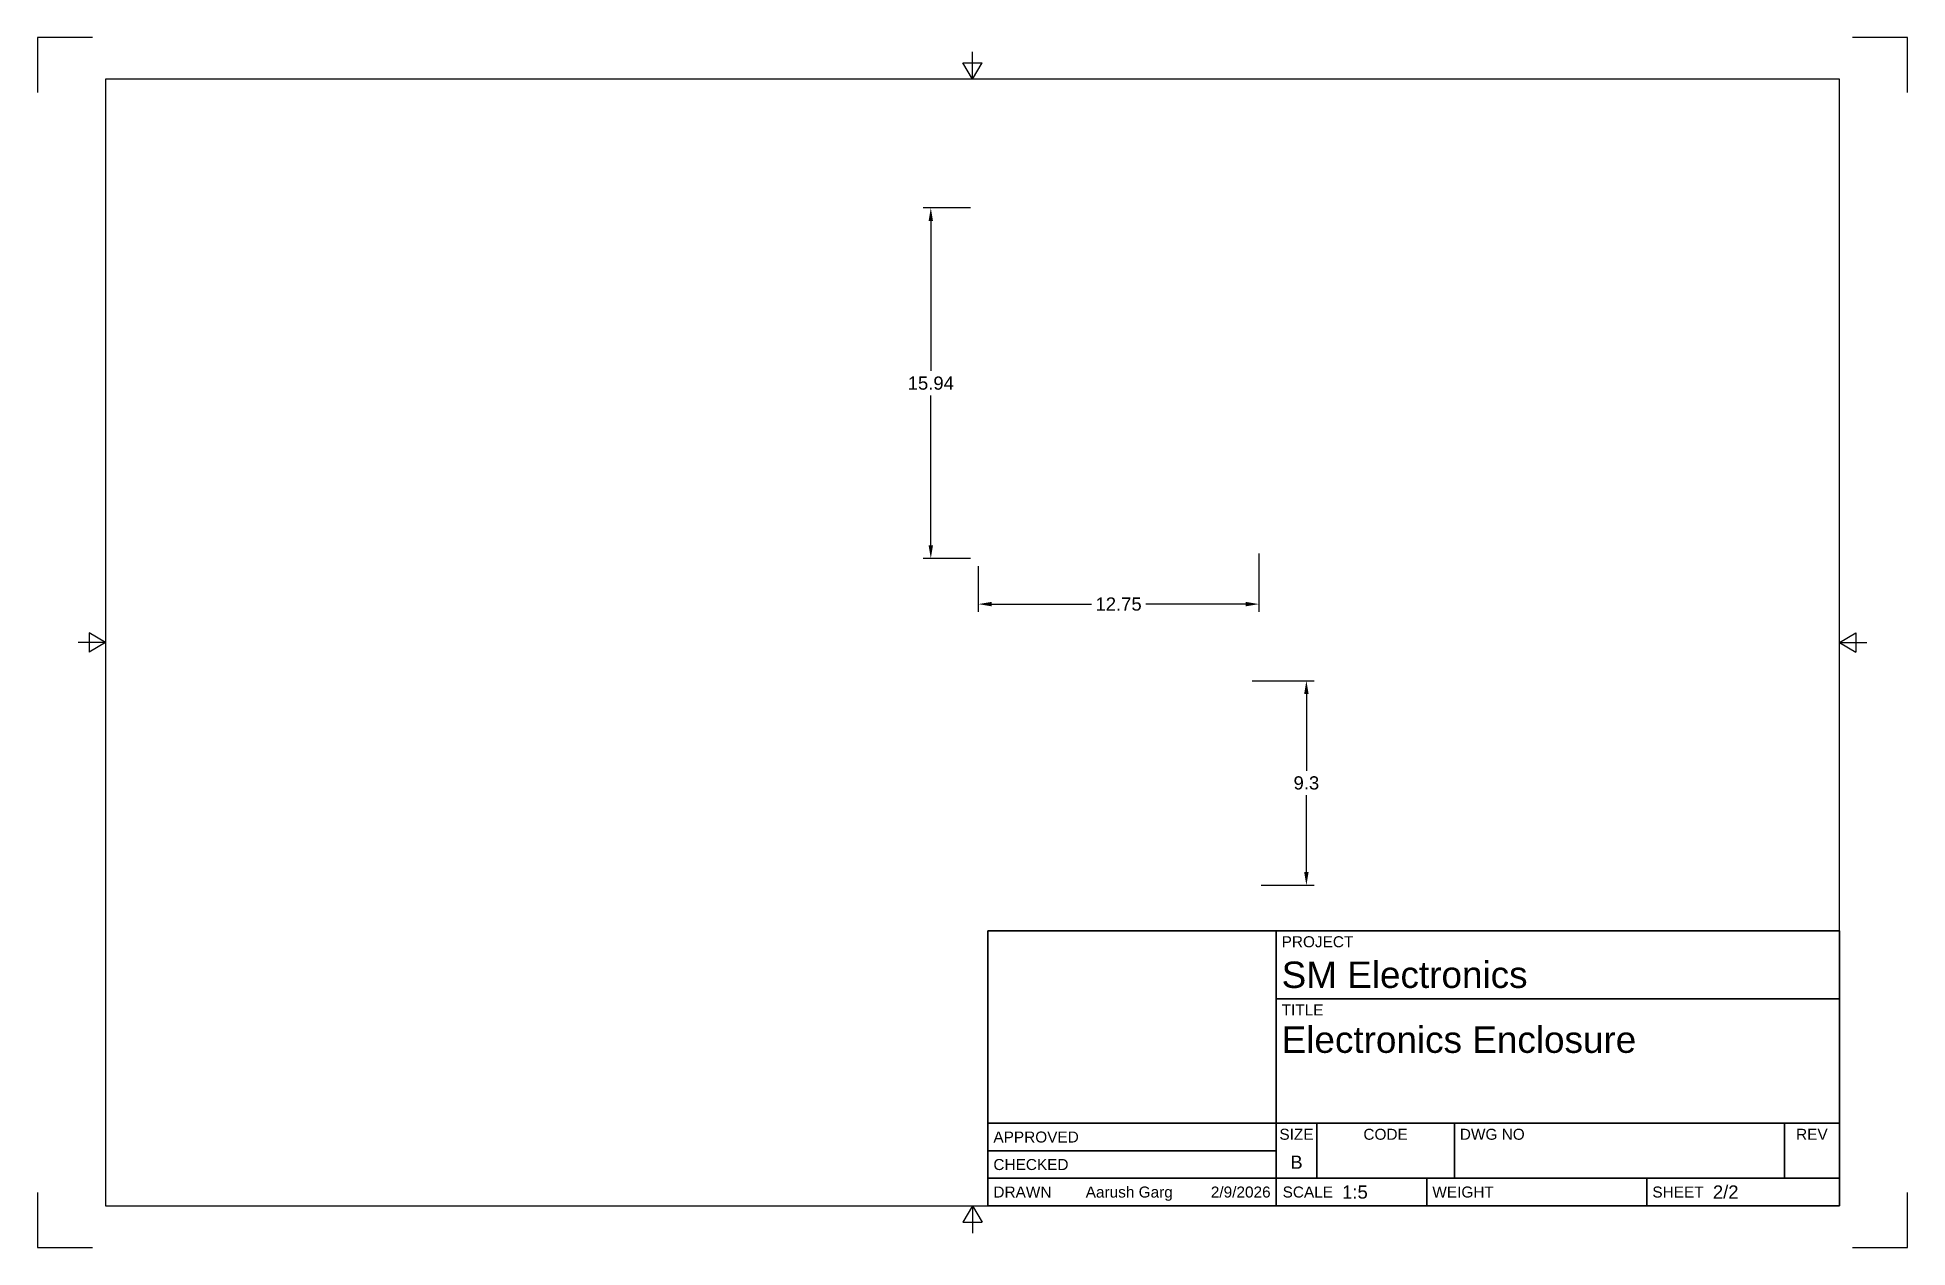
# Paper-space layout 'Electronics Enclosure_2' of a CAD drawing. Header units: inches. Extents: x 0 to 17, y 0 to 11.
import ezdxf
from ezdxf.enums import TextEntityAlignment as Align

# ---------------------------------------------------------------- set-up
doc = ezdxf.new("R2010")
doc.units = ezdxf.units.IN
doc.header["$LTSCALE"] = 0.75
doc.header["$MEASUREMENT"] = 0
for name, color, linetype, lineweight in [('Border', 7, 'Continuous', 25), ('FD_Dimensions', 7, 'Continuous', 25), ('Titleblock', 7, 'Continuous', 35)]:
    doc.layers.add(name, color=color, linetype=linetype, lineweight=lineweight)
doc.styles.add('FusionTitle', font='arial.ttf')
doc.styles.get("Standard").update_dxf_attribs({"font": 'arial.ttf'})
doc.dimstyles.new('Dim-Standard', dxfattribs={"dimtxt": 0.12, "dimasz": 0.12, "dimexe": 0.07, "dimexo": 0.07, "dimgap": 0.05, "dimtad": 0, "dimtih": 1, "dimtoh": 1, "dimzin": 12, "dimdsep": 46, "dimtxsty": 'Standard', "dimcen": 0, "dimazin": 3, "dimtp": 0.01, "dimtm": 0.01, "dimtfac": 1, "dimtofl": 0, "dimtmove": 0, "dimatfit": 3, "dimfxl": 1, "dimtolj": 1, "dimtzin": 12, "dimarcsym": 1})

# ---------------------------------------------------------------- blocks, each defined once
blk = doc.blocks.new('ANSI_B_SHEET')
at = {"layer": 'Border'}
for p, q in [((8.413, 10.77), (8.587, 10.77)), ((8.5, 10.62), (8.413, 10.77)), ((8.5, 10.62), (8.5, 10.87)), ((8.5, 10.62), (8.587, 10.77)), ((16.38, 10.62), (0.62, 10.62)), ((0.62, 10.62), (0.62, 0.38)), ((16.38, 0.38), (16.38, 10.62)), ((0.62, 5.5), (0.37, 5.5)), ((0.47, 5.587), (0.47, 5.413)), ((0.62, 5.5), (0.47, 5.587)), ((0.62, 5.5), (0.47, 5.413)), ((16.38, 5.5), (16.53, 5.587)), ((16.38, 5.5), (16.63, 5.5)), ((16.38, 5.5), (16.53, 5.413)), ((16.53, 5.587), (16.53, 5.413)), ((0.62, 0.38), (16.38, 0.38)), ((8.5, 0.38), (8.413, 0.23)), ((8.5, 0.38), (8.5, 0.13)), ((8.5, 0.38), (8.587, 0.23)), ((8.413, 0.23), (8.587, 0.23))]:
    blk.add_line(p, q, dxfattribs=at)
at = {"layer": 'Defpoints'}
for p, q in [((0.5, 11), (0, 11)), ((0, 11), (0, 10.5)), ((17, 11), (16.5, 11)), ((17, 10.5), (17, 11)), ((0, 0.5), (0, 0)), ((17, 0), (17, 0.5)), ((0, 0), (0.5, 0)), ((16.5, 0), (17, 0))]:
    blk.add_line(p, q, dxfattribs=at)
blk = doc.blocks.new('ANSI_TITLEBLOCK')
at = {"layer": 'Titleblock'}
for p, q in [((0, 2.5), (-7.74, 2.5)), ((-7.74, 2.5), (-7.74, 0)), ((-5.12, 0), (-5.12, 2.5)), ((0, 0), (0, 2.5)), ((-5.12, 1.88), (0, 1.88)), ((-7.74, 0.75), (0, 0.75)), ((-4.75, 0.25), (-4.75, 0.75)), ((-3.5, 0.25), (-3.5, 0.75)), ((-0.5, 0.25), (-0.5, 0.75)), ((-7.74, 0.5), (-5.12, 0.5)), ((-7.74, 0.25), (0, 0.25)), ((-3.75, 0), (-3.75, 0.25)), ((-1.75, 0), (-1.75, 0.25)), ((-7.74, 0), (0, 0))]:
    blk.add_line(p, q, dxfattribs=at)
at = {"layer": 'Titleblock', "style": 'FusionTitle'}
for s, p in [('PROJECT', (-5.07, 2.45)), ('TITLE', (-5.07, 1.83)), ('DWG NO', (-3.45, 0.7))]:
    blk.add_text(s, height=0.1, dxfattribs=at).set_placement(p, align=Align.TOP_LEFT)
for s, p in [('SIZE', (-4.935, 0.7)), ('CODE', (-4.125, 0.7)), ('REV', (-0.25, 0.7))]:
    blk.add_text(s, height=0.1, dxfattribs=at).set_placement(p, align=Align.TOP_CENTER)
for s, p in [('APPROVED', (-7.69, 0.625)), ('CHECKED', (-7.69, 0.375)), ('DRAWN', (-7.69, 0.125)), ('SCALE', (-5.061, 0.125)), ('WEIGHT', (-3.7, 0.125)), ('SHEET', (-1.7, 0.125))]:
    blk.add_text(s, height=0.1, dxfattribs=at).set_placement(p, align=Align.MIDDLE_LEFT)
for tag, height, p in [('PROJECT_FOLDER', 0.24, (-5.07, 2.22)), ('TITLE_1', 0.24, (-5.07, 1.63)), ('TITLE_2', 0.24, (-5.07, 1.29)), ('TITLE_3', 0.12, (-5.07, 0.95))]:
    blk.add_attdef(tag, text='', height=height, dxfattribs=at).set_placement(p, align=Align.TOP_LEFT)
for tag, height, p in [('APPROVED_BY', 0.1, (-6.851, 0.625)), ('CHECKED_BY', 0.1, (-6.851, 0.375)), ('DRAWN_BY', 0.1, (-6.851, 0.125)), ('SCALE', 0.12, (-4.52, 0.125)), ('WEIGHT', 0.12, (-3.1, 0.125)), ('SHEET', 0.12, (-1.15, 0.125))]:
    blk.add_attdef(tag, text='', height=height, dxfattribs=at).set_placement(p, align=Align.MIDDLE_LEFT)
for tag, p in [('APPROVED_DATE', (-5.17, 0.625)), ('CHECKED_DATE', (-5.17, 0.375)), ('DRAWN_DATE', (-5.17, 0.125))]:
    blk.add_attdef(tag, text='', height=0.1, dxfattribs=at).set_placement(p, align=Align.MIDDLE_RIGHT)
for tag, p in [('SIZE', (-4.935, 0.3)), ('CODE', (-4.125, 0.3)), ('REV', (-0.25, 0.3))]:
    blk.add_attdef(tag, text='', height=0.12, dxfattribs=at).set_placement(p, align=Align.BOTTOM_CENTER)
blk.add_attdef('DWG_NO', text='', height=0.12, dxfattribs=at).set_placement((-3.45, 0.3), align=Align.BOTTOM_LEFT)
blk = doc.blocks.new('*D28')
at = {"layer": 'Defpoints', "color": 0, "transparency": 16777216}
for p in [(8.121, 9.452), (8.553, 9.452), (8.553, 6.263)]:
    blk.add_point(p, dxfattribs=at)
at = {"layer": 'FD_Dimensions', "color": 0, "lineweight": -2, "transparency": 16777216}
for p, q in [((8.483, 9.452), (8.051, 9.452)), ((8.121, 9.332), (8.121, 7.969)), ((8.121, 6.383), (8.121, 7.746)), ((8.483, 6.263), (8.051, 6.263))]:
    blk.add_line(p, q, dxfattribs=at)
at = {"layer": 'FD_Dimensions', "color": 0, "transparency": 16777216}
for points in [[(8.101, 9.332), (8.141, 9.332), (8.121, 9.452)], [(8.101, 6.383), (8.141, 6.383), (8.121, 6.263)]]:
    blk.add_solid(points, dxfattribs=at)
at = {"layer": 'FD_Dimensions', "color": 0, "transparency": 16777216, "insert": (8.121, 7.857), "char_height": 0.12, "attachment_point": 5}
blk.add_mtext('\\A1;15.94', dxfattribs=at)
blk = doc.blocks.new('*D29')
at = {"layer": 'Defpoints', "color": 0, "transparency": 16777216}
for p in [(11.104, 6.38), (8.553, 6.263), (11.104, 5.849)]:
    blk.add_point(p, dxfattribs=at)
at = {"layer": 'FD_Dimensions', "color": 0, "lineweight": -2, "transparency": 16777216}
for p, q in [((11.104, 6.31), (11.104, 5.779)), ((8.553, 6.193), (8.553, 5.779)), ((8.673, 5.849), (9.581, 5.849)), ((10.984, 5.849), (10.075, 5.849))]:
    blk.add_line(p, q, dxfattribs=at)
at = {"layer": 'FD_Dimensions', "color": 0, "transparency": 16777216}
for points in [[(8.673, 5.869), (8.673, 5.829), (8.553, 5.849)], [(10.984, 5.869), (10.984, 5.829), (11.104, 5.849)]]:
    blk.add_solid(points, dxfattribs=at)
at = {"layer": 'FD_Dimensions', "color": 0, "transparency": 16777216, "insert": (9.828, 5.849), "char_height": 0.12, "attachment_point": 5}
blk.add_mtext('\\A1;12.75', dxfattribs=at)
blk = doc.blocks.new('*D30')
at = {"layer": 'Defpoints', "color": 0, "transparency": 16777216}
for p in [(10.971, 5.153), (11.535, 5.153), (11.053, 3.293)]:
    blk.add_point(p, dxfattribs=at)
at = {"layer": 'FD_Dimensions', "color": 0, "lineweight": -2, "transparency": 16777216}
for p, q in [((11.041, 5.153), (11.605, 5.153)), ((11.535, 5.033), (11.535, 4.334)), ((11.535, 3.413), (11.535, 4.112)), ((11.123, 3.293), (11.605, 3.293))]:
    blk.add_line(p, q, dxfattribs=at)
at = {"layer": 'FD_Dimensions', "color": 0, "transparency": 16777216}
for points in [[(11.515, 5.033), (11.555, 5.033), (11.535, 5.153)], [(11.515, 3.413), (11.555, 3.413), (11.535, 3.293)]]:
    blk.add_solid(points, dxfattribs=at)
at = {"layer": 'FD_Dimensions', "color": 0, "transparency": 16777216, "insert": (11.535, 4.223), "char_height": 0.12, "attachment_point": 5}
blk.add_mtext('\\A1;9.3', dxfattribs=at)

psp = doc.layouts.new('Electronics Enclosure_2')

# ---------------------------------------------------------------- block references
at = {"layer": 'Border'}
psp.add_blockref('ANSI_B_SHEET', (0, 0), dxfattribs=at)
at = {"layer": 'Titleblock'}
psp.add_blockref('ANSI_TITLEBLOCK', (16.38, 0.38), dxfattribs=at).add_auto_attribs({'SHEET': '2/2', 'SCALE': '1:5', 'DRAWN_DATE': '2/9/2026', 'DRAWN_BY': 'Aarush Garg', 'SIZE': 'B', 'PROJECT_FOLDER': 'SM Electronics', 'TITLE_1': 'Electronics Enclosure'})

# ---------------------------------------------------------------- dimensions: what is measured, and where the dimension line sits
at = {"layer": 'FD_Dimensions'}
for base, p1, p2, picture, middle in [((8.121, 9.4518), (8.5526, 6.263), (8.5526, 9.4518), '*D28', (8.121, 7.8574)), ((11.5354, 5.1528), (11.0527, 3.293), (10.971, 5.1528), '*D30', (11.5354, 4.2229))]:
    dim = psp.add_linear_dim(base=base, p1=p1, p2=p2, angle=90, dimstyle='Dim-Standard', override={"dimlfac": -5}, dxfattribs=at)
    dim.commit()
    dim.dimension.update_dxf_attribs({"geometry": picture, "text_midpoint": middle})
dim = psp.add_linear_dim(base=(11.10362, 5.84854), p1=(8.55263, 6.26303), p2=(11.10362, 6.37979), dimstyle='Dim-Standard', override={"dimlfac": -5}, dxfattribs=at)
dim.commit()
dim.dimension.update_dxf_attribs({"geometry": '*D29', "text_midpoint": (9.82812, 5.84854)})

doc.saveas('drawing.dxf')
